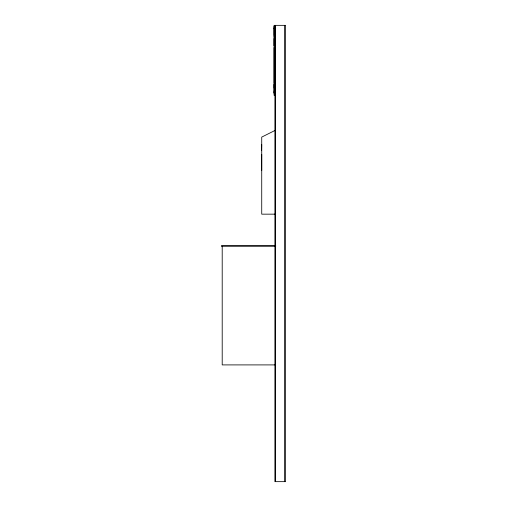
<?xml version="1.0" encoding="UTF-8"?>
<svg xmlns="http://www.w3.org/2000/svg" width="507" height="507" viewBox="0 0 507 507"><rect width="100%" height="100%" fill="white"/><g stroke="black" fill="none" stroke-linecap="round" stroke-linejoin="round"><path stroke-width="0.76" d="M222.205 246.282L222.205 364.907L274.927 364.907M274.902 213.891L274.902 481.65L285.618 481.65L285.618 25.35L274.078 25.35L274.078 95.278L274.902 95.278L274.902 25.35M274.902 130.711L274.902 95.062M275.58 481.65L275.58 25.35M284.421 481.65L284.421 25.35M273.951 28.658L274.902 28.646M274.078 36.377L274.078 37.233M274.078 47.588L274.078 83.421M274.078 89.15L273.837 93.079M274.078 91.982L274.902 91.982M261.726 144.546L261.631 150.674M261.726 154.343L261.726 170.409M261.517 155.453L261.517 161.277M221.382 245.458L275.751 245.458M221.382 246.282L275.751 246.282M273.957 38.494L273.957 45.757M273.951 26.554L273.951 35.553M273.837 84.377L273.837 88.376M261.435 163.07L261.435 169.059M274.902 130.508L261.726 137.099L261.726 214.163L274.902 214.163L274.902 130.508"/></g></svg>
